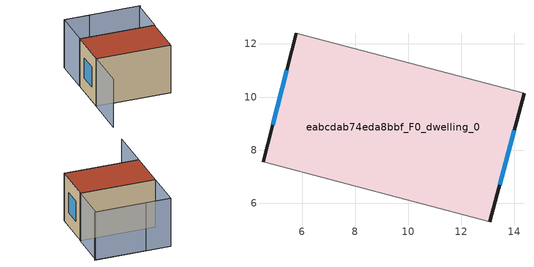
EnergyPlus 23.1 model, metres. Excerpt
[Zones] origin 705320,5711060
eabcdab74eda8bbf_F0_dwelling_0
 floor ground (EU_floor_Construction): 14.36,10.14 13.08,5.3 4.52,7.56 5.77,12.41 z0
 wall outside (EU_wall_Construction): 5.77,12.41 4.52,7.56 / 13.08,5.3 14.36,10.14 z0:6
 wall adiabatic (EU_wall_Construction): 14.36,10.14 5.77,12.41 / 4.52,7.56 13.08,5.3 z0:6
 window (EU_Window_Construction): 5.41,11.01 4.88,8.95 / 13.45,6.69 13.99,8.75 z1.72:4.28
 roof outside (EU_roof_Construction): 13.08,5.3 14.36,10.14 5.77,12.41 4.52,7.56 z6
shading: 3.2,2.53 4.52,7.56 / 4.52,7.56 13.08,5.3 / 15.73,14.69 7,17 / 14.37,10.13 5.77,12.41 / 5.77,12.41 6.99,17 / 6.99,17 15.59,14.73 / 15.59,14.73 14.37,10.13 z0:6
[Building]
EU S2 Campaign: North Axis=0; Terrain=City; Solar Distribution=FullExterior
[Site:Location]
London: Latitude=51.5; Longitude=-0.5; Time Zone=0; Elevation=25
[SizingPeriod:WeatherFileDays]
AnnualSizingPeriod: Begin Month=1; Begin Day of Month=1; End Month=12; End Day of Month=31; Day of Week for Start Day=Monday; Use Weather File Daylight Saving Period=No; Use Weather File Rain and Snow Indicators=No
[MATERIAL]
EU_InternalMass_Material: Roughness=MediumRough; Thickness=0.1; Conductivity=1; Density=1800; Specific Heat=900; Thermal Absorptance=0.9; Solar Absorptance=0.7; Visible Absorptance=0.7
[MATERIAL:NOMASS] Roughness=MediumRough; Thermal Absorptance=0.9; Solar Absorptance=0.7; Visible Absorptance=0.7
Name | Thermal Resistance
EU_wall_NoMass | 3.33993
EU_roof_NoMass | 5.24846
EU_floor_NoMass | 4.08214
[WINDOWMATERIAL:SIMPLEGLAZINGSYSTEM]
EU_Window_SimpleGlazing: UFactor=1.72386; Solar Heat Gain Coefficient=0.72; Visible Transmittance=0.72
[CONSTRUCTION]
EU_wall_Construction: EU_wall_NoMass
EU_roof_Construction: EU_roof_NoMass
EU_floor_Construction: EU_floor_NoMass
EU_InternalMass_Construction: EU_InternalMass_Material
EU_Window_Construction: EU_Window_SimpleGlazing
[ZONE]
eabcdab74eda8bbf_F0_dwelling_0: Type=1; Multiplier=1; Ceiling Height=autocalculate; Volume=266.4375; Floor Area=autocalculate; Part of Total Floor Area=Yes
[INTERNALMASS]
eabcdab74eda8bbf_F0_dwelling_0_EU_InternalMass: Construction=EU_InternalMass_Construction; Zone or ZoneList=eabcdab74eda8bbf_F0_dwelling_0; Surface Area=44.406
[OTHEREQUIPMENT]
EU_Step8_InternalGain_eabcdab74eda8bbf_F0_dwelling_0_f000: Fuel Type=Electricity; Zone or ZoneList or Space or SpaceList=eabcdab74eda8bbf_F0_dwelling_0; Schedule=EU_Step8_GainSchedule_eabcdab74eda8bbf_F0_dwelling_0_f000; Design Level Calculation Method=Watts/Area; Power per Zone Floor Area=1; Fraction Latent=0; Fraction Radiant=0; Fraction Lost=0; Carbon Dioxide Generation Rate=0; EndUse Subcategory=EU_Step8_InternalGains
[ZONEVENTILATION:DESIGNFLOWRATE]
EU_ConstantAir_eabcdab74eda8bbf_F0_dwelling_0: Zone or ZoneList or Space or SpaceList=eabcdab74eda8bbf_F0_dwelling_0; Schedule=EU_AlwaysOn; Design Flow Rate Calculation Method=AirChanges/Hour; Air Changes per Hour=0.453648; Ventilation Type=Natural; Fan Pressure Rise=0; Fan Total Efficiency=1; Constant Term Coefficient=1; Temperature Term Coefficient=0; Velocity Term Coefficient=0; Velocity Squared Term Coefficient=0; Minimum Indoor Temperature=-100; Maximum Indoor Temperature=100; Delta Temperature=-100; Minimum Outdoor Temperature=-100; Maximum Outdoor Temperature=100; Maximum Wind Speed=40
[HVACTEMPLATE:THERMOSTAT]
EU_HeatOnly_eabcdab74eda8bbf_F0_dwelling_0: Constant Heating Setpoint=20; Constant Cooling Setpoint=50
[HVACTEMPLATE:ZONE:IDEALLOADSAIRSYSTEM]
eabcdab74eda8bbf_F0_dwelling_0: Template Thermostat=EU_HeatOnly_eabcdab74eda8bbf_F0_dwelling_0; System Availability Schedule=EU_AlwaysOn; Maximum Heating Supply Air Temperature=50; Minimum Cooling Supply Air Temperature=13; Maximum Heating Supply Air Humidity Ratio=0.0156; Minimum Cooling Supply Air Humidity Ratio=0.0077; Heating Limit=NoLimit; Cooling Limit=NoLimit; Heating Availability Schedule=EU_AlwaysOn; Cooling Availability Schedule=EU_CoolingOff; Dehumidification Control Type=ConstantSensibleHeatRatio; Cooling Sensible Heat Ratio=0.7; Dehumidification Setpoint=60; Humidification Control Type=None; Humidification Setpoint=30; Outdoor Air Method=None; Outdoor Air Flow Rate per Person=0.00944; Outdoor Air Flow Rate per Zone Floor Area=0; Outdoor Air Flow Rate per Zone=0; Demand Controlled Ventilation Type=None; Outdoor Air Economizer Type=NoEconomizer; Heat Recovery Type=None; Sensible Heat Recovery Effectiveness=0.7; Latent Heat Recovery Effectiveness=0.65
[SIZING:ZONE]
eabcdab74eda8bbf_F0_dwelling_0: Zone Cooling Design Supply Air Temperature Input Method=SupplyAirTemperature; Zone Cooling Design Supply Air Temperature=13; Zone Heating Design Supply Air Temperature Input Method=SupplyAirTemperature; Zone Heating Design Supply Air Temperature=50; Zone Cooling Design Supply Air Humidity Ratio=0.008; Zone Heating Design Supply Air Humidity Ratio=0.008; Cooling Design Air Flow Method=DesignDay; Cooling Design Air Flow Rate=0; Cooling Minimum Air Flow per Zone Floor Area=0.000762; Cooling Minimum Air Flow=0; Cooling Minimum Air Flow Fraction=0.2; Heating Design Air Flow Method=DesignDay; Heating Design Air Flow Rate=0; Heating Maximum Air Flow per Zone Floor Area=0.002032; Heating Maximum Air Flow=0.141576; Heating Maximum Air Flow Fraction=0.3; Account for Dedicated Outdoor Air System=No; Dedicated Outdoor Air System Control Strategy=NeutralSupplyAir; Dedicated Outdoor Air Low Setpoint Temperature for Design=autosize; Dedicated Outdoor Air High Setpoint Temperature for Design=autosize; Zone Load Sizing Method=Sensible Load Only No Latent Load; Zone Latent Cooling Design Supply Air Humidity Ratio Input Method=HumidityRatioDifference; Zone Cooling Design Supply Air Humidity Ratio Difference=0.005; Zone Latent Heating Design Supply Air Humidity Ratio Input Method=HumidityRatioDifference; Zone Humidification Design Supply Air Humidity Ratio Difference=0.005
[SCHEDULE:CONSTANT]
Name | Hourly Value
EU_AlwaysOn | 1
EU_CoolingOff | 0
[SCHEDULE:FILE]
EU_Step8_GainSchedule_eabcdab74eda8bbf_F0_dwelling_0_f000: File=../../schedules/eabcdab74eda8bbf/eabcdab74eda8bbf_F0_dwelling_0_f000_gain.csv; Column Number=1; Rows to Skip at Top=0; Number of Hours of Data=8760; Column Separator=Comma; Interpolate to Timestep=No; Minutes per Item=60; Adjust Schedule for Daylight Savings=Yes
